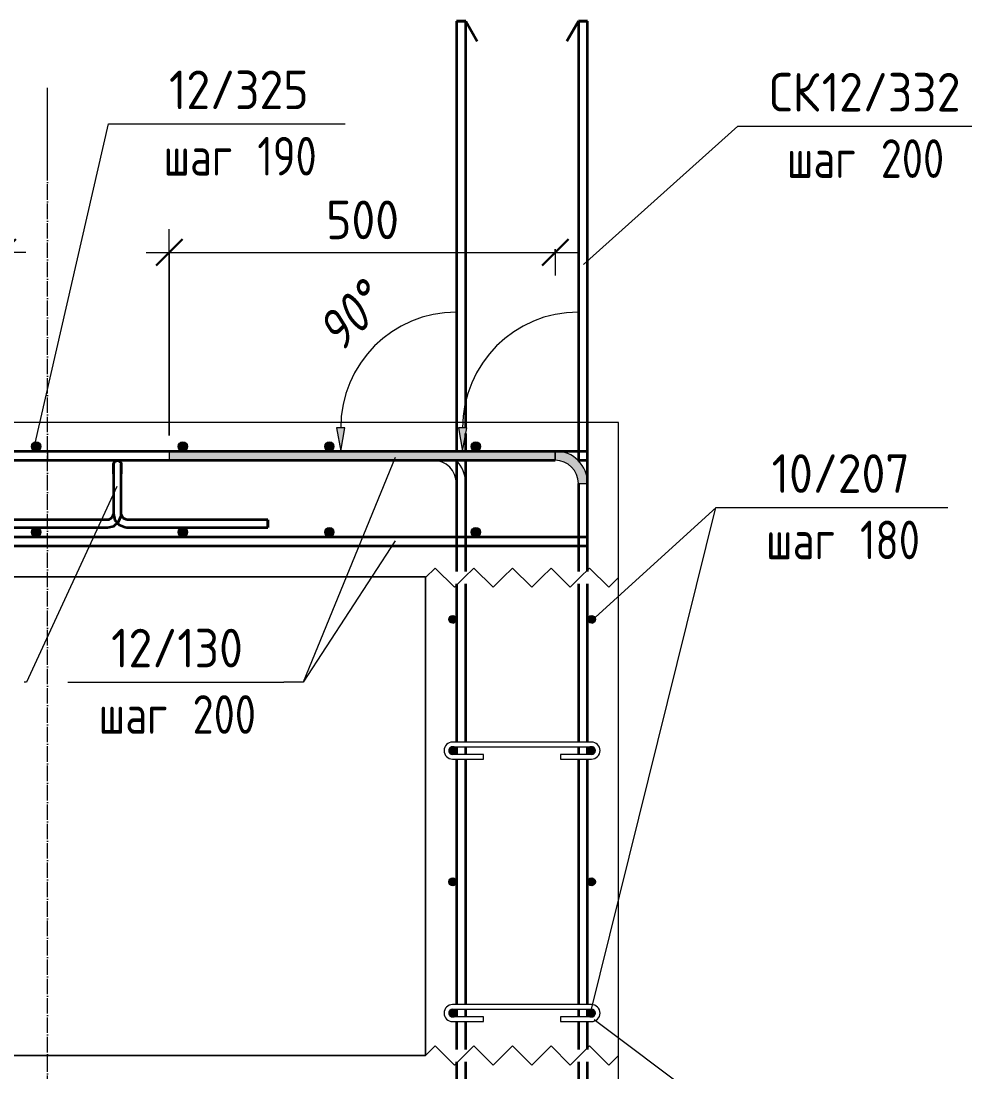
# Model space of a CAD drawing. Header units: millimetres. Extents: x 677 to 38046, y -1785 to 52249.
# Drawn here: x 8178 to 9410, y -911 to 450 of the extents above; entities that cross this region are included whole.
import ezdxf

# ---------------------------------------------------------------- set-up
doc = ezdxf.new("R2010")
doc.units = ezdxf.units.MM
doc.linetypes.add('02 Штрихпунктирная _20 мм_', pattern=[25, 20, -2.5, 0, -2.5])
for name, color, linetype, lineweight in [('AA_Dim', 7, 'Continuous', 9), ('AA_Dim-20', 7, 'Continuous', 9), ('AA_Oformlenie', 7, 'Continuous', 9), ('AA_Vinoska', 7, 'Continuous', 9), ('AF_Perekritie', 7, 'Continuous', 60), ('AF_Perekritie_Опалубка', 253, 'Continuous', 20), ('AF_Stena_Опалубка', 253, 'Continuous', 20), ('KR_Armatura', 7, 'Continuous', 20), ('KR_Armatura_Tonkie', 7, 'Continuous', 20), ('KR_Fundament', 7, 'Continuous', 20), ('Оси', 7, 'Continuous', 9)]:
    doc.layers.add(name, color=color, linetype=linetype, lineweight=lineweight)
doc.styles.add('ISOCPEUR_5', font='isocpeur.TTF', dxfattribs={"width": 0.9, "height": 50})
doc.styles.add('ISOCPEUR_6', font='isocpeur.TTF', dxfattribs={"width": 0.8, "height": 50})
doc.styles.add('ISOCPEUR_I', font='isocpeui.ttf', dxfattribs={"width": 0.85, "height": 50})
doc.dimstyles.new('00_Точн_3_знака__прозр__2', dxfattribs={"dimscale": 304.8, "dimtxt": 50.137748, "dimasz": 0.111549, "dimexe": 0.098425, "dimexo": 0.065617, "dimgap": 0.006562, "dimtad": 1, "dimdec": 3, "dimrnd": 0.001, "dimdsep": 46, "dimtxsty": 'ISOCPEUR_5', "dimblk1": 'OBLIQUE', "dimblk2": 'OBLIQUE', "dimsah": 1, "dimcen": 0.09, "dimdle": 0.098425, "dimazin": 0, "dimtfac": 1, "dimtdec": 4, "dimtix": 1, "dimtmove": 0, "dimatfit": 3, "dimfxl": 1, "dimtvp": 1, "dimtolj": 1, "dimtzin": 0, "dimlwd": 18, "dimlwe": 18, "dimarcsym": 2})

# ---------------------------------------------------------------- blocks, each defined once
blk = doc.blocks.new('Грунт - Грунт-3689481-Сечение 6')
at = {"layer": 'AF_Perekritie', "lineweight": 20}
for p, q in [((3490.1, -270), (2610.1, -270)), ((2610.1, -270), (2610.1, -890)), ((3490.1, -890), (3490.1, -270)), ((2610.1, -890), (3490.1, -890))]:
    blk.add_line(p, q, dxfattribs=at)
blk = doc.blocks.new('351_Ряд стержней П переменный шаг _НесАрм_РабПлоск_ - Тип 1-3815192-Сечение 6')
at = {"layer": 'KR_Armatura_Tonkie', "lineweight": 35}
for p, q in [((3530.1, 450), (3530.1, -107)), ((3542.1, 450), (3530.1, 450)), ((3530.1, 450), (3542.1, 450)), ((3542.1, -77), (3542.1, 450)), ((3542.1, 450), (3557.1, 424)), ((3688.1, 450), (3673.1, 424)), ((3688.1, 450), (3688.1, -107)), ((3688.1, 450), (3700.1, 450)), ((3700.1, 450), (3688.1, 450)), ((3700.1, -263), (3700.1, 450)), ((3542.1, -107), (3542.1, -84.3)), ((3688.1, -107), (3688.1, -119)), ((3530.1, -119), (3530.1, -218)), ((3542.1, -218), (3542.1, -119)), ((3688.1, -119), (3688.1, -119.7)), ((3688.1, -149), (3688.1, -218)), ((3530.1, -218), (3530.1, -230)), ((3530.1, -230), (3530.1, -263)), ((3542.1, -230), (3542.1, -218)), ((3542.1, -263), (3542.1, -230)), ((3688.1, -218), (3688.1, -230)), ((3688.1, -230), (3688.1, -263)), ((3530.1, -279), (3530.1, -484)), ((3542.1, -484), (3542.1, -279)), ((3688.1, -279), (3688.1, -484)), ((3700.1, -484), (3700.1, -279)), ((3530.1, -490), (3530.1, -500)), ((3542.1, -500), (3542.1, -490)), ((3688.1, -490), (3688.1, -500)), ((3700.1, -500), (3700.1, -490)), ((3530.1, -506), (3530.1, -824)), ((3542.1, -824), (3542.1, -506)), ((3688.1, -506), (3688.1, -824)), ((3700.1, -824), (3700.1, -506)), ((3530.1, -830), (3530.1, -840)), ((3542.1, -840), (3542.1, -830)), ((3688.1, -830), (3688.1, -840)), ((3700.1, -840), (3700.1, -830)), ((3530.1, -846), (3530.1, -882)), ((3542.1, -882), (3542.1, -846)), ((3688.1, -846), (3688.1, -882)), ((3700.1, -882), (3700.1, -846)), ((3530.1, -898), (3530.1, -942)), ((3542.1, -942), (3542.1, -898)), ((3688.1, -898), (3688.1, -942)), ((3700.1, -1108), (3700.1, -898)), ((3530.1, -942), (3530.1, -954)), ((3542.1, -954), (3542.1, -942)), ((3688.1, -942), (3688.1, -954)), ((3530.1, -954), (3530.1, -1108)), ((3542.1, -1108), (3542.1, -954)), ((3688.1, -954), (3688.1, -1108)), ((3658.1, -1138), (3572.1, -1138)), ((3572.1, -1150), (3658.1, -1150))]:
    blk.add_line(p, q, dxfattribs=at)
at = {"layer": 'KR_Armatura_Tonkie', "lineweight": 35, "flags": 128}
for points in [[(3530.1, -1108), (3532, -1120.7), (3537.7, -1132.2), (3543.3, -1138)], [(3572.1, -1138), (3561.4, -1136), (3552.1, -1130.4), (3545.5, -1121.9), (3542.3, -1111.5), (3542.1, -1108)], [(3688.1, -1108), (3686.1, -1118.7), (3680.5, -1127.9), (3672, -1134.6), (3661.6, -1137.8), (3658.1, -1138)], [(3686.7, -1138), (3691.5, -1133.4), (3697.6, -1122.1), (3700, -1109.5), (3700.1, -1108)], [(3543.3, -1138), (3546.6, -1141.4), (3557.9, -1147.5), (3570.5, -1150), (3572.1, -1150)], [(3658.1, -1150), (3670.7, -1148), (3682.3, -1142.3), (3686.7, -1138)]]:
    blk.add_lwpolyline(points, dxfattribs=at)
blk = doc.blocks.new('261_Лягушка _НесАрм_РабПлоск_ - 10 А240-3810805-Сечение 6')
at = {"layer": 'KR_Armatura_Tonkie', "lineweight": 35}
for p, q in [((3085.7, -136.5), (3085.7, -188.5)), ((3085.7, -136.5), (3085.7, -188.5)), ((3095.7, -188.5), (3095.7, -136.5)), ((3095.7, -188.5), (3095.7, -136.5)), ((3078.2, -196), (2895.7, -196)), ((2895.7, -196), (2895.7, -206)), ((2895.7, -206), (2895.7, -196)), ((3285.7, -196), (3103.2, -196)), ((3285.7, -206), (3285.7, -196)), ((3285.7, -196), (3285.7, -206)), ((2895.7, -206), (3078.2, -206)), ((3103.2, -206), (3285.7, -206))]:
    blk.add_line(p, q, dxfattribs=at)
at = {"layer": 'KR_Armatura_Tonkie', "lineweight": 35, "flags": 128}
for points in [[(3085.7, -124), (3087.5, -120.1), (3091.7, -119.1), (3095.1, -121.7), (3095.7, -124)], [(3085.7, -124), (3085.7, -125.9), (3085.7, -131.1), (3085.7, -136.5)], [(3085.7, -136.5), (3085.7, -129.8), (3085.7, -125.2), (3085.7, -124)], [(3095.7, -136.5), (3095.7, -129.8), (3095.7, -125.2), (3095.7, -124)], [(3095.7, -124), (3095.7, -125.9), (3095.7, -131.1), (3095.7, -136.5)], [(3078.2, -206), (3086.2, -204.1), (3092.4, -198.7), (3095.5, -191), (3095.7, -188.5)], [(3085.7, -188.5), (3083.8, -193.5), (3079.1, -196), (3078.2, -196)], [(3085.7, -188.5), (3087.6, -196.5), (3093, -202.8), (3100.7, -205.8), (3103.2, -206)], [(3103.2, -196), (3098.2, -194.1), (3095.7, -189.4), (3095.7, -188.5)]]:
    blk.add_lwpolyline(points, dxfattribs=at)
blk = doc.blocks.new('Последовательность узлов - 3мм масшт20 маскировка-904226-Сечение 6')
at = {"layer": 'AA_Oformlenie'}
for p, q in [((2360.1, -890), (2372.6, -877.5)), ((2397.6, -902.5), (2372.6, -877.5)), ((2410.1, -890), (2422.6, -877.5)), ((2447.6, -902.5), (2422.6, -877.5)), ((2460.1, -890), (2472.6, -877.5)), ((2497.6, -902.5), (2472.6, -877.5)), ((2510.1, -890), (2522.6, -877.5)), ((2547.6, -902.5), (2522.6, -877.5)), ((2560.1, -890), (2572.6, -877.5)), ((2597.6, -902.5), (2572.6, -877.5)), ((2410.1, -890), (2397.6, -902.5)), ((2460.1, -890), (2447.6, -902.5)), ((2510.1, -890), (2497.6, -902.5)), ((2560.1, -890), (2547.6, -902.5)), ((2610.1, -890), (2597.6, -902.5))]:
    blk.add_line(p, q, dxfattribs=at)
blk = doc.blocks.new('079_Обозначение загиба стержня _ЭлУзла_ - Сплошные линии-3826917-Сечение 6')
at = {"layer": 'AA_Oformlenie'}
blk.add_hatch(color=256, dxfattribs=at).paths.add_polyline_path([(2720.1, -107), (2725.3, -77), (2714.8, -77)])
for p, q in [((2725.3, -77), (2714.8, -77)), ((2714.8, -77), (2720.1, -107)), ((2720.1, -107), (2725.3, -77)), ((3100.1, -107), (2600.1, -107)), ((2600.1, -119), (3100.1, -119))]:
    blk.add_line(p, q, dxfattribs=at)
for centre, radius, start, end in [((2570.1, -77), 150, 0.0049, 90), ((2600.1, -149), 42, 134.2549, 180), ((2600.1, -149), 30, 90, 180)]:
    blk.add_arc(centre, radius, start, end, dxfattribs=at)
blk = doc.blocks.new('079_Обозначение загиба стержня _ЭлУзла_ - Сплошные линии-3827175-Сечение 6')
at = {"layer": 'AA_Oformlenie'}
blk.add_hatch(color=256, dxfattribs=at).paths.add_polyline_path([(3380.1, -107), (3385.4, -77), (3374.8, -77)])
for p, q in [((3374.8, -77), (3380.1, -107)), ((3385.4, -77), (3374.8, -77)), ((3380.1, -107), (3385.4, -77)), ((3500.1, -107), (3000.1, -107)), ((3000.1, -107), (3000.1, -119)), ((3000.1, -119), (3500.1, -119))]:
    blk.add_line(p, q, dxfattribs=at)
for centre, radius, start, end in [((3530.1, -77), 150, 90, 179.9951), ((3500.1, -149), 30, 0, 90), ((3500.1, -149), 42, 0, 45.7451)]:
    blk.add_arc(centre, radius, start, end, dxfattribs=at)
blk = doc.blocks.new('079_Обозначение загиба стержня _ЭлУзла_ - Сплошные линии-3827170-Сечение 6')
at = {"layer": 'AA_Oformlenie'}
for points in [[(3538.1, -107), (3543.4, -77), (3532.8, -77)], [(3158.1, -119), (3658.1, -119), (3658.1, -107), (3158.1, -107)], [(3688.1, -149), (3700.1, -149), (3698.6, -138.1), (3694.4, -128), (3687.4, -119), (3679.1, -112.6), (3668.9, -108.4), (3658.1, -107), (3658.1, -119), (3665.8, -120), (3673.1, -123), (3679.4, -128), (3684, -134), (3687, -141.2)]]:
    blk.add_hatch(color=256, dxfattribs=at).paths.add_polyline_path(points)
for p, q in [((3532.8, -77), (3538.1, -107)), ((3543.4, -77), (3532.8, -77)), ((3538.1, -107), (3543.4, -77)), ((3658.1, -107), (3158.1, -107)), ((3158.1, -107), (3158.1, -119)), ((3158.1, -107), (3158.1, -119)), ((3658.1, -107), (3158.1, -107)), ((3658.1, -107), (3658.1, -119)), ((3658.1, -119), (3658.1, -107)), ((3158.1, -119), (3658.1, -119)), ((3158.1, -119), (3658.1, -119)), ((3688.1, -149), (3700.1, -149))]:
    blk.add_line(p, q, dxfattribs=at)
for centre, radius, start, end in [((3688.1, -77), 150, 90, 179.9951), ((3658.1, -149), 42, 360, 90), ((3658.1, -149), 42, 0, 90), ((3658.1, -149), 30, 0, 90), ((3658.1, -149), 30, 0, 90)]:
    blk.add_arc(centre, radius, start, end, dxfattribs=at)
blk = doc.blocks.new('079_Шпилька _ЭлУзла_ - d8 А240-3827634-Сечение 6')
at = {"layer": 'AA_Oformlenie'}
for p, q in [((2575.1, -824), (2395.1, -824)), ((2395.1, -830), (2575.1, -830)), ((2435.1, -840), (2395.1, -840)), ((2435.1, -846), (2435.1, -840)), ((2575.1, -840), (2535.1, -840)), ((2535.1, -840), (2535.1, -846)), ((2395.1, -846), (2435.1, -846)), ((2535.1, -846), (2575.1, -846))]:
    blk.add_line(p, q, dxfattribs=at)
for centre, radius, start, end in [((2395.1, -835), 11, 90, 270), ((2395.1, -835), 5, 90, 270), ((2575.1, -835), 11, 270, 90), ((2575.1, -835), 5, 270, 90)]:
    blk.add_arc(centre, radius, start, end, dxfattribs=at)
blk = doc.blocks.new('DIMBLOCK46-Сечение 6')
at = {"layer": 'AA_Dim-20', "lineweight": 18}
for p, q in [((8370.2, -87), (8370.2, 180.3)), ((8340.2, 150.3), (8900.2, 150.3)), ((8370.2, 150.3), (8370.2, -87)), ((8870.2, 154.3), (8870.2, 120.3)), ((8870.2, 150.3), (8870.2, 154.3))]:
    blk.add_line(p, q, dxfattribs=at)
at = {"layer": 'AA_Dim-20', "lineweight": 30}
for p, q in [((8370.2, 150.3), (8387.2, 167.3)), ((8870.2, 150.3), (8887.2, 167.3)), ((8370.2, 150.3), (8353.2, 133.3)), ((8870.2, 150.3), (8853.2, 133.3))]:
    blk.add_line(p, q, dxfattribs=at)
at = {"layer": 'AA_Dim-20', "color": 0, "lineweight": 18, "insert": (8573.4, 217.4), "char_height": 50, "width": 112.384, "attachment_point": 1, "line_spacing_factor": 1.135194, "style": 'ISOCPEUR_5'}
blk.add_mtext('500', dxfattribs=at)
blk = doc.blocks.new('_Oblique')
at = {"color": 0, "linetype": 'ByBlock', "lineweight": -2}
blk.add_line((-0.5, -0.5), (0.5, 0.5), dxfattribs=at)
blk = doc.blocks.new('DIMBLOCK47-Сечение 6')
at = {"layer": 'AA_Dim-20', "lineweight": 18}
for p, q in [((7654.2, 146.3), (7654.2, 180.3)), ((8154.2, -87), (8154.2, 180.3)), ((8184.2, 150.3), (7624.2, 150.3)), ((7654.2, 150.3), (7654.2, 146.3)), ((8154.2, 150.3), (8154.2, -87))]:
    blk.add_line(p, q, dxfattribs=at)
at = {"layer": 'AA_Dim-20', "lineweight": 30}
for p, q in [((7654.2, 150.3), (7671.2, 167.3)), ((8154.2, 150.3), (8171.2, 167.3)), ((7654.2, 150.3), (7637.2, 133.3)), ((8154.2, 150.3), (8137.2, 133.3))]:
    blk.add_line(p, q, dxfattribs=at)
at = {"layer": 'AA_Dim-20', "color": 0, "lineweight": 18, "insert": (7857.4, 217.4), "char_height": 50, "width": 112.384, "attachment_point": 1, "line_spacing_factor": 1.135194, "style": 'ISOCPEUR_5'}
blk.add_mtext('500', dxfattribs=at)
blk = doc.blocks.new('042_М_Арматуры - Диам длина поз _ Шаг-2260295-Сечение 6')
at = {"layer": 'AA_Vinoska'}
blk.add_line((3918, 313.8), (4198, 313.8), dxfattribs=at)

msp = doc.modelspace()

# ---------------------------------------------------------------- hatches: boundary and pattern name
at = {"layer": 'KR_Armatura'}
h = msp.add_hatch(color=256, dxfattribs=at)
edge = h.paths.add_edge_path()
edge.add_arc((8197.8061, -101), 6, 0, 360)
h = msp.add_hatch(color=256, dxfattribs=at)
edge = h.paths.add_edge_path()
edge.add_arc((8387.6811, -101), 6, 0, 360)
h = msp.add_hatch(color=256, dxfattribs=at)
edge = h.paths.add_edge_path()
edge.add_arc((8577.5561, -101), 6, 0, 360)
h = msp.add_hatch(color=256, dxfattribs=at)
edge = h.paths.add_edge_path()
edge.add_arc((8767.4311, -101), 6, 0, 360)
for points in [[(8194.8061, -106.1962), (8200.8061, -106.1962), (8203.8061, -101), (8200.8061, -95.8038), (8194.8061, -95.8038), (8191.8061, -101)], [(8384.6811, -106.1962), (8390.6811, -106.1962), (8393.6811, -101), (8390.6811, -95.8038), (8384.6811, -95.8038), (8381.6811, -101)], [(8574.5561, -106.1962), (8580.5561, -106.1962), (8583.5561, -101), (8580.5561, -95.8038), (8574.5561, -95.8038), (8571.5561, -101)], [(8764.4311, -106.1962), (8770.4311, -106.1962), (8773.4311, -101), (8770.4311, -95.8038), (8764.4311, -95.8038), (8761.4311, -101)], [(8194.8061, -217.1962), (8200.8061, -217.1962), (8203.8061, -212), (8200.8061, -206.8038), (8194.8061, -206.8038), (8191.8061, -212)], [(8384.6811, -217.1962), (8390.6811, -217.1962), (8393.6811, -212), (8390.6811, -206.8038), (8384.6811, -206.8038), (8381.6811, -212)], [(8574.5561, -217.1962), (8580.5561, -217.1962), (8583.5561, -212), (8580.5561, -206.8038), (8574.5561, -206.8038), (8571.5561, -212)], [(8764.4311, -217.1962), (8770.4311, -217.1962), (8773.4311, -212), (8770.4311, -206.8038), (8764.4311, -206.8038), (8761.4311, -212)], [(8738.7262, -329.7553), (8742.1811, -325), (8738.7262, -320.2447), (8733.136, -322.0611), (8733.136, -327.9389)], [(8918.7262, -329.7553), (8922.1811, -325), (8918.7262, -320.2447), (8913.136, -322.0611), (8913.136, -327.9389)], [(8738.7262, -499.7553), (8742.1811, -495), (8738.7262, -490.2447), (8733.136, -492.1285), (8733.205, -497.9613), (8737.4177, -499.3301)], [(8918.6861, -499.7423), (8918.757, -499.7129), (8922.1811, -495), (8918.6861, -490.2577), (8913.136, -492.0611), (8913.136, -497.9389), (8918.4752, -499.6737)], [(8738.7262, -669.7553), (8742.1811, -665), (8738.7262, -660.2447), (8733.136, -662.0611), (8733.136, -667.9389)], [(8918.7262, -669.7553), (8922.1811, -665), (8918.7262, -660.2447), (8913.136, -662.0611), (8913.136, -667.9389)], [(8738.7262, -839.7553), (8742.1811, -835), (8738.7262, -830.2447), (8733.136, -832.1285), (8733.205, -837.9613), (8737.4177, -839.3301)], [(8918.6861, -839.7423), (8918.757, -839.7129), (8922.1811, -835), (8918.6861, -830.2577), (8913.136, -832.0611), (8913.136, -837.9389), (8918.4752, -839.6737)]]:
    msp.add_hatch(color=256, dxfattribs=at).paths.add_polyline_path(points)
h = msp.add_hatch(color=256, dxfattribs=at)
edge = h.paths.add_edge_path()
edge.add_arc((8197.8061, -212), 6, 0, 360)
h = msp.add_hatch(color=256, dxfattribs=at)
edge = h.paths.add_edge_path()
edge.add_arc((8387.6811, -212), 6, 0, 360)
h = msp.add_hatch(color=256, dxfattribs=at)
edge = h.paths.add_edge_path()
edge.add_arc((8577.5561, -212), 6, 0, 360)
h = msp.add_hatch(color=256, dxfattribs=at)
edge = h.paths.add_edge_path()
edge.add_arc((8767.4311, -212), 6, 0, 360)
h = msp.add_hatch(color=256, dxfattribs=at)
edge = h.paths.add_edge_path()
edge.add_arc((8737.1811, -325), 5, 0, 360)
h = msp.add_hatch(color=256, dxfattribs=at)
edge = h.paths.add_edge_path()
edge.add_arc((8917.1811, -325), 5, 0, 360)
h = msp.add_hatch(color=256, dxfattribs=at)
edge = h.paths.add_edge_path()
edge.add_arc((8737.1811, -495), 5, 360, 503.1119667)
edge.add_line((8733.1821, -491.9987), (8737.1811, -495))
edge.add_line((8737.1811, -495), (8742.1811, -495))
h = msp.add_hatch(color=256, dxfattribs=at)
edge = h.paths.add_edge_path()
edge.add_arc((8917.1811, -495), 5, 72.5160871, 287.4839129)
edge.add_line((8918.6833, -499.769), (8917.1811, -495))
edge.add_line((8917.1811, -495), (8918.6833, -490.231))
h = msp.add_hatch(color=256, dxfattribs=at)
edge = h.paths.add_edge_path()
edge.add_arc((8737.1811, -495), 5, 144.8262475, 215.1737525)
edge.add_line((8733.0941, -497.8803), (8737.1811, -495))
edge.add_line((8737.1811, -495), (8733.0941, -492.1197))
h = msp.add_hatch(color=256, dxfattribs=at)
edge = h.paths.add_edge_path()
edge.add_arc((8737.1811, -495), 5, 216.8880333, 360)
edge.add_line((8742.1811, -495), (8737.1811, -495))
edge.add_line((8737.1811, -495), (8733.1821, -498.0013))
h = msp.add_hatch(color=256, dxfattribs=at)
edge = h.paths.add_edge_path()
edge.add_arc((8917.1811, -495), 5, 360, 431.3585212)
edge.add_line((8918.7793, -490.2623), (8917.1811, -495))
edge.add_line((8917.1811, -495), (8922.1811, -495))
h = msp.add_hatch(color=256, dxfattribs=at)
edge = h.paths.add_edge_path()
edge.add_arc((8917.1811, -495), 5, 288.6414788, 360)
edge.add_line((8922.1811, -495), (8917.1811, -495))
edge.add_line((8917.1811, -495), (8918.7793, -499.7377))
h = msp.add_hatch(color=256, dxfattribs=at)
edge = h.paths.add_edge_path()
edge.add_arc((8737.1811, -665), 5, 0, 360)
h = msp.add_hatch(color=256, dxfattribs=at)
edge = h.paths.add_edge_path()
edge.add_arc((8917.1811, -665), 5, 0, 360)
h = msp.add_hatch(color=256, dxfattribs=at)
edge = h.paths.add_edge_path()
edge.add_arc((8737.1811, -835), 5, 0, 143.1119667)
edge.add_line((8733.1821, -831.9987), (8737.1811, -835))
edge.add_line((8737.1811, -835), (8742.1811, -835))
h = msp.add_hatch(color=256, dxfattribs=at)
edge = h.paths.add_edge_path()
edge.add_arc((8917.1811, -835), 5, 72.5160871, 287.4839129)
edge.add_line((8918.6833, -839.769), (8917.1811, -835))
edge.add_line((8917.1811, -835), (8918.6833, -830.231))
h = msp.add_hatch(color=256, dxfattribs=at)
edge = h.paths.add_edge_path()
edge.add_arc((8917.1811, -835), 5, 0, 71.3585212)
edge.add_line((8918.7793, -830.2623), (8917.1811, -835))
edge.add_line((8917.1811, -835), (8922.1811, -835))
h = msp.add_hatch(color=256, dxfattribs=at)
edge = h.paths.add_edge_path()
edge.add_arc((8737.1811, -835), 5, 144.8262475, 215.1737525)
edge.add_line((8733.0941, -837.8803), (8737.1811, -835))
edge.add_line((8737.1811, -835), (8733.0941, -832.1197))
h = msp.add_hatch(color=256, dxfattribs=at)
edge = h.paths.add_edge_path()
edge.add_arc((8737.1811, -835), 5, 216.8880333, 360)
edge.add_line((8742.1811, -835), (8737.1811, -835))
edge.add_line((8737.1811, -835), (8733.1821, -838.0013))
h = msp.add_hatch(color=256, dxfattribs=at)
edge = h.paths.add_edge_path()
edge.add_arc((8917.1811, -835), 5, 288.6414788, 360)
edge.add_line((8922.1811, -835), (8917.1811, -835))
edge.add_line((8917.1811, -835), (8918.7793, -839.7377))

# ---------------------------------------------------------------- linework, layer by layer
at = {"layer": 'AA_Vinoska'}
for p, q in [((8196.4987, -96.7222), (8291.4281, 316.8474)), ((8291.4281, 316.8474), (8318.2505, 316.8474)), ((8906.7711, 134.4802), (9106.6363, 313.7711)), ((9106.6363, 313.7711), (9130.1499, 313.7711)), ((8662.8953, -115.502), (8543.7416, -406.2289)), ((8302.1541, -153.1069), (8185.246, -406.2289)), ((8916.0295, -835), (9078.3392, -180.1737)), ((8917.4638, -326.3036), (9078.5717, -180.1737)), ((9078.3392, -180.1737), (9099.0298, -180.1737)), ((9078.5717, -180.1737), (9099.0298, -180.1737)), ((8662.8953, -223.2192), (8543.7416, -406.2289)), ((8185.246, -406.2289), (8182.1583, -406.2289)), ((8543.7416, -406.2289), (8518.5341, -406.2289)), ((8543.7416, -406.2289), (8518.5341, -406.2289)), ((8920.4574, -843.4023), (9113.9786, -988.0752))]:
    msp.add_line(p, q, dxfattribs=at)
at = {"layer": 'AF_Perekritie_Опалубка'}
for p, q in [((8952.1811, -70), (7572.1811, -70)), ((8952.1811, -270), (8952.1811, -70)), ((7822.1811, -270), (8702.1811, -270))]:
    msp.add_line(p, q, dxfattribs=at)
at = {"layer": 'AF_Stena_Опалубка'}
for p, q in [((8702.1811, -270), (8702.1811, -890)), ((8952.1811, -890), (8952.1811, -270))]:
    msp.add_line(p, q, dxfattribs=at)
at = {"layer": 'KR_Armatura'}
for p, q in [((8194.8061, -95.8038), (8191.8061, -101)), ((8191.8061, -101), (8194.8061, -106.1962)), ((8200.8061, -95.8038), (8194.8061, -95.8038)), ((8194.8061, -106.1962), (8200.8061, -106.1962)), ((8203.8061, -101), (8200.8061, -95.8038)), ((8200.8061, -106.1962), (8203.8061, -101)), ((8384.6811, -95.8038), (8381.6811, -101)), ((8381.6811, -101), (8384.6811, -106.1962)), ((8390.6811, -95.8038), (8384.6811, -95.8038)), ((8384.6811, -106.1962), (8390.6811, -106.1962)), ((8393.6811, -101), (8390.6811, -95.8038)), ((8390.6811, -106.1962), (8393.6811, -101)), ((8574.5561, -95.8038), (8571.5561, -101)), ((8571.5561, -101), (8574.5561, -106.1962)), ((8580.5561, -95.8038), (8574.5561, -95.8038)), ((8574.5561, -106.1962), (8580.5561, -106.1962)), ((8583.5561, -101), (8580.5561, -95.8038)), ((8580.5561, -106.1962), (8583.5561, -101)), ((8764.4311, -95.8038), (8761.4311, -101)), ((8761.4311, -101), (8764.4311, -106.1962)), ((8770.4311, -95.8038), (8764.4311, -95.8038)), ((8764.4311, -106.1962), (8770.4311, -106.1962)), ((8773.4311, -101), (8770.4311, -95.8038)), ((8770.4311, -106.1962), (8773.4311, -101)), ((8194.8061, -206.8038), (8191.8061, -212)), ((8191.8061, -212), (8194.8061, -217.1962)), ((8200.8061, -206.8038), (8194.8061, -206.8038)), ((8194.8061, -217.1962), (8200.8061, -217.1962)), ((8203.8061, -212), (8200.8061, -206.8038)), ((8200.8061, -217.1962), (8203.8061, -212)), ((8384.6811, -206.8038), (8381.6811, -212)), ((8381.6811, -212), (8384.6811, -217.1962)), ((8390.6811, -206.8038), (8384.6811, -206.8038)), ((8384.6811, -217.1962), (8390.6811, -217.1962)), ((8393.6811, -212), (8390.6811, -206.8038)), ((8390.6811, -217.1962), (8393.6811, -212)), ((8574.5561, -206.8038), (8571.5561, -212)), ((8571.5561, -212), (8574.5561, -217.1962)), ((8580.5561, -206.8038), (8574.5561, -206.8038)), ((8574.5561, -217.1962), (8580.5561, -217.1962)), ((8583.5561, -212), (8580.5561, -206.8038)), ((8580.5561, -217.1962), (8583.5561, -212)), ((8764.4311, -206.8038), (8761.4311, -212)), ((8761.4311, -212), (8764.4311, -217.1962)), ((8770.4311, -206.8038), (8764.4311, -206.8038)), ((8764.4311, -217.1962), (8770.4311, -217.1962)), ((8773.4311, -212), (8770.4311, -206.8038)), ((8770.4311, -217.1962), (8773.4311, -212)), ((8738.7262, -320.2447), (8733.136, -322.0611)), ((8733.136, -322.0611), (8733.136, -327.9389)), ((8742.1811, -325), (8738.7262, -320.2447)), ((8738.7262, -329.7553), (8742.1811, -325)), ((8918.7262, -320.2447), (8913.136, -322.0611)), ((8913.136, -322.0611), (8913.136, -327.9389)), ((8922.1811, -325), (8918.7262, -320.2447)), ((8918.7262, -329.7553), (8922.1811, -325)), ((8733.136, -327.9389), (8738.7262, -329.7553)), ((8913.136, -327.9389), (8918.7262, -329.7553)), ((8737.1811, -495), (8733.0941, -492.1197)), ((8733.0941, -497.8803), (8737.1811, -495)), ((8738.7262, -490.2447), (8733.136, -492.1285)), ((8733.136, -492.1285), (8733.205, -497.9613)), ((8733.1821, -491.9987), (8737.1811, -495)), ((8737.1811, -495), (8733.1821, -498.0013)), ((8733.205, -497.9613), (8737.4177, -499.3301)), ((8737.1811, -495), (8742.1811, -495)), ((8742.1811, -495), (8737.1811, -495)), ((8737.4177, -499.3301), (8738.7262, -499.7553)), ((8742.1811, -495), (8738.7262, -490.2447)), ((8738.7262, -499.7553), (8742.1811, -495)), ((8918.6861, -490.2577), (8913.136, -492.0611)), ((8913.136, -492.0611), (8913.136, -497.9389)), ((8913.136, -497.9389), (8918.4752, -499.6737)), ((8917.1811, -495), (8918.6833, -490.231)), ((8918.7793, -490.2623), (8917.1811, -495)), ((8917.1811, -495), (8922.1811, -495)), ((8918.6833, -499.769), (8917.1811, -495)), ((8922.1811, -495), (8917.1811, -495)), ((8917.1811, -495), (8918.7793, -499.7377)), ((8918.4752, -499.6737), (8918.6861, -499.7423)), ((8922.1811, -495), (8918.6861, -490.2577)), ((8918.6861, -499.7423), (8918.757, -499.7129)), ((8918.757, -499.7129), (8922.1811, -495)), ((8738.7262, -660.2447), (8733.136, -662.0611)), ((8733.136, -662.0611), (8733.136, -667.9389)), ((8742.1811, -665), (8738.7262, -660.2447)), ((8738.7262, -669.7553), (8742.1811, -665)), ((8918.7262, -660.2447), (8913.136, -662.0611)), ((8913.136, -662.0611), (8913.136, -667.9389)), ((8922.1811, -665), (8918.7262, -660.2447)), ((8918.7262, -669.7553), (8922.1811, -665)), ((8733.136, -667.9389), (8738.7262, -669.7553)), ((8913.136, -667.9389), (8918.7262, -669.7553)), ((8738.7262, -830.2447), (8733.136, -832.1285)), ((8742.1811, -835), (8738.7262, -830.2447)), ((8918.6861, -830.2577), (8913.136, -832.0611)), ((8917.1811, -835), (8918.6833, -830.231)), ((8918.7793, -830.2623), (8917.1811, -835)), ((8922.1811, -835), (8918.6861, -830.2577)), ((8737.1811, -835), (8733.0941, -832.1197)), ((8733.0941, -837.8803), (8737.1811, -835)), ((8733.136, -832.1285), (8733.205, -837.9613)), ((8733.1821, -831.9987), (8737.1811, -835)), ((8737.1811, -835), (8733.1821, -838.0013)), ((8733.205, -837.9613), (8737.4177, -839.3301)), ((8737.1811, -835), (8742.1811, -835)), ((8742.1811, -835), (8737.1811, -835)), ((8737.4177, -839.3301), (8738.7262, -839.7553)), ((8738.7262, -839.7553), (8742.1811, -835)), ((8913.136, -832.0611), (8913.136, -837.9389)), ((8913.136, -837.9389), (8918.4752, -839.6737)), ((8917.1811, -835), (8922.1811, -835)), ((8918.6833, -839.769), (8917.1811, -835)), ((8922.1811, -835), (8917.1811, -835)), ((8917.1811, -835), (8918.7793, -839.7377)), ((8918.4752, -839.6737), (8918.6861, -839.7423)), ((8918.6861, -839.7423), (8918.757, -839.7129)), ((8918.757, -839.7129), (8922.1811, -835))]:
    msp.add_line(p, q, dxfattribs=at)
for centre, radius in [((8197.8061, -101), 6), ((8387.6811, -101), 6), ((8577.5561, -101), 6), ((8767.4311, -101), 6), ((8197.8061, -212), 6), ((8387.6811, -212), 6), ((8577.5561, -212), 6), ((8767.4311, -212), 6), ((8737.1811, -325), 5), ((8917.1811, -325), 5), ((8737.1811, -665), 5), ((8917.1811, -665), 5)]:
    msp.add_circle(centre, radius, dxfattribs=at)
for centre, start, end in [((8737.1811, -495), 360, 143.1119667), ((8917.1811, -495), 72.5160871, 287.4839129), ((8737.1811, -495), 144.8262475, 215.1737525), ((8737.1811, -495), 216.8880333, 360), ((8917.1811, -495), 360, 71.3585212), ((8917.1811, -495), 288.6414788, 360), ((8737.1811, -835), 0, 143.1119667), ((8917.1811, -835), 72.5160871, 287.4839129), ((8917.1811, -835), 0, 71.3585212), ((8737.1811, -835), 144.8262475, 215.1737525), ((8737.1811, -835), 216.8880333, 360), ((8917.1811, -835), 288.6414788, 360)]:
    msp.add_arc(centre, 5, start, end, dxfattribs=at)
at = {"layer": 'KR_Armatura_Tonkie', "lineweight": 35}
for p, q in [((7612.1811, -107), (8912.1811, -107)), ((8912.1811, -119), (8912.1811, -107)), ((7654.1777, -119), (8870.1845, -119)), ((8899.4901, -119), (8912.1811, -119)), ((7612.1811, -218), (8912.1811, -218)), ((7612.1811, -230), (8912.1811, -230)), ((8912.1811, -230), (8912.1811, -218))]:
    msp.add_line(p, q, dxfattribs=at)
at = {"layer": 'KR_Fundament'}
for p, q in [((8702.1811, -890), (7822.1811, -890)), ((8952.1811, -1190), (8952.1811, -890))]:
    msp.add_line(p, q, dxfattribs=at)
at = {"layer": 'Оси'}
msp.add_line((8212.1811, 263.3812), (8212.1811, 363.3812), dxfattribs=at)
at = {"layer": 'Оси', "linetype": '02 Штрихпунктирная _20 мм_'}
msp.add_line((8212.1811, -1412.9633), (8212.1811, 263.3812), dxfattribs=at)

# ---------------------------------------------------------------- block references
at = {"layer": 'AA_Oformlenie'}
for name, p in [('079_Обозначение загиба стержня _ЭлУзла_ - Сплошные линии-3826917-Сечение 6', (5212.1195, 0)), ('079_Обозначение загиба стержня _ЭлУзла_ - Сплошные линии-3827175-Сечение 6', (5212.1195, 0)), ('079_Обозначение загиба стержня _ЭлУзла_ - Сплошные линии-3827170-Сечение 6', (5212.1195, 0)), ('Последовательность узлов - 3мм масшт20 маскировка-904226-Сечение 6', (6342.1195, 619)), ('079_Шпилька _ЭлУзла_ - d8 А240-3827634-Сечение 6', (6342.1195, 340)), ('079_Шпилька _ЭлУзла_ - d8 А240-3827634-Сечение 6', (6342.1195, 0)), ('Последовательность узлов - 3мм масшт20 маскировка-904226-Сечение 6', (6342.1195, 0))]:
    msp.add_blockref(name, p, dxfattribs=at)
at = {"layer": 'AA_Vinoska'}
for p in [(4400.2201, 3.0763), (5212.1195, 0), (5180.9995, -493.9447), (4320.5038, -720), (4320.5038, -720)]:
    msp.add_blockref('042_М_Арматуры - Диам длина поз _ Шаг-2260295-Сечение 6', p, dxfattribs=at)
at = {"layer": 'AF_Perekritie_Опалубка'}
msp.add_blockref('Грунт - Грунт-3689481-Сечение 6', (5212.1195, 0), dxfattribs=at)
at = {"layer": 'KR_Armatura_Tonkie', "lineweight": 35}
for name in ['351_Ряд стержней П переменный шаг _НесАрм_РабПлоск_ - Тип 1-3815192-Сечение 6', '261_Лягушка _НесАрм_РабПлоск_ - 10 А240-3810805-Сечение 6']:
    msp.add_blockref(name, (5212.1195, 0), dxfattribs=at)

# ---------------------------------------------------------------- texts
at = {"layer": 'AA_Vinoska', "char_height": 50, "attachment_point": 1}
for s, insert, width, style in [('12/325', (8369.7933, 385.8524), 222.227775, 'ISOCPEUR_5'), ('СК', (9147.6727, 382.776), 82.253137, 'ISOCPEUR_5'), ('12/332', (9215.5383, 382.776), 222.227775, 'ISOCPEUR_5'), (' 190', (8458.8316, 299.8713), 123.1392, 'ISOCPEUR_6'), (' 200', (9266.491, 296.795), 133.4008, 'ISOCPEUR_6'), ('шаг', (8362.5233, 299.8713), 116.7257, 'ISOCPEUR_6'), ('шаг', (9170.1827, 296.795), 116.7257, 'ISOCPEUR_6'), ('10/207', (9150.5726, -111.1687), 222.227775, 'ISOCPEUR_5'), (' 180', (9239.611, -197.1497), 123.1392, 'ISOCPEUR_6'), ('шаг', (9143.3026, -197.1497), 116.7257, 'ISOCPEUR_6'), ('12/130', (8294.847, -337.224), 210.683475, 'ISOCPEUR_5'), ('12/130', (8294.847, -337.224), 210.683475, 'ISOCPEUR_5'), (' 200', (8374.8753, -423.205), 133.4008, 'ISOCPEUR_6'), (' 200', (8374.8753, -423.205), 133.4008, 'ISOCPEUR_6'), ('шаг', (8278.567, -423.205), 116.7257, 'ISOCPEUR_6'), ('шаг', (8278.567, -423.205), 116.7257, 'ISOCPEUR_6')]:
    msp.add_mtext(s, dxfattribs=dict(at, insert=insert, width=width, style=style))
at = {"layer": 'AA_Vinoska', "insert": (8556.6758, 54.2824), "char_height": 50, "width": 106.303763, "attachment_point": 1, "rotation": 45, "style": 'ISOCPEUR_I'}
msp.add_mtext('90°', dxfattribs=at)

# ---------------------------------------------------------------- dimensions: what is measured, and where the dimension line sits
at = {"layer": 'AA_Dim', "lineweight": 18}
for base, p1, p2, override, picture, middle in [((7654.1777, 150.2962), (8154.1777, -107), (7654.1777, 126.2546), {"dimpost": '<>', "dimfxl": 551.731537}, 'DIMBLOCK47-Сечение 6', (7904.1777, 177.2962)), ((8870.1845, 150.2962), (8370.1845, -107), (8870.1845, 174.3378), {"dimpost": '<>', "dimfxl": 573.716802}, 'DIMBLOCK46-Сечение 6', (8620.1845, 177.2962))]:
    dim = msp.add_linear_dim(base=base, p1=p1, p2=p2, dimstyle='00_Точн_3_знака__прозр__2', override=override, dxfattribs=at)
    dim.commit()
    dim.dimension.update_dxf_attribs({"geometry": picture, "text_midpoint": middle})

doc.saveas('drawing.dxf')
